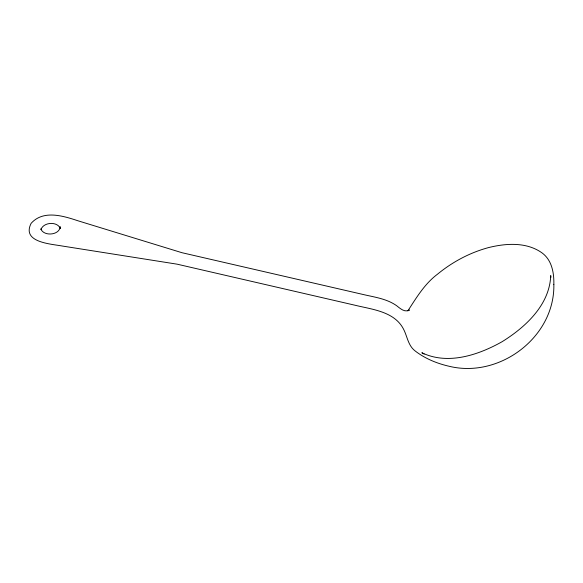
<?xml version="1.0" encoding="UTF-8"?>
<svg xmlns="http://www.w3.org/2000/svg" width="583" height="583" viewBox="0 0 583 583"><rect width="100%" height="100%" fill="white"/><g stroke="black" fill="none" stroke-linecap="round" stroke-linejoin="round"><path stroke-width="0.87" d="M40.963 229.534C43.477 222.094 57.214 221.095 60.34 228.463L60.195 226.751C59.502 235.328 43.725 236.64 40.795 228.864M424.125 354.085L421.859 352.737C447.853 365.308 478.381 355.04 502.007 341.762C525.407 327.267 549.645 304.975 550.724 275.591L550.899 277.34M553.85 284.336C555.009 336.93 499.813 378.549 449.398 366.328C437.155 363.552 425.218 358.727 415.227 351.017C407.962 345.566 407.371 336.347 403.414 328.907C394.261 311.482 372.253 309.456 355.28 305.295L177.101 264.172L62.119 245.997C50.437 243.876 21.454 242.309 31.132 223.325C43.244 209.756 62.986 215.812 77.794 220.731L181.969 252.709L362.291 294.291C374.038 297.111 386.748 298.598 396.834 305.856C400.237 308.56 404.842 312.779 409.412 310.025L407.889 310.826C416.335 297.804 424.672 283.768 437.549 274.156C452.474 261.891 469.905 252.614 488.583 247.578C506.11 243.228 526.624 241.865 542.052 252.913C551.919 260.142 554.09 272.873 553.85 284.336"/></g></svg>
